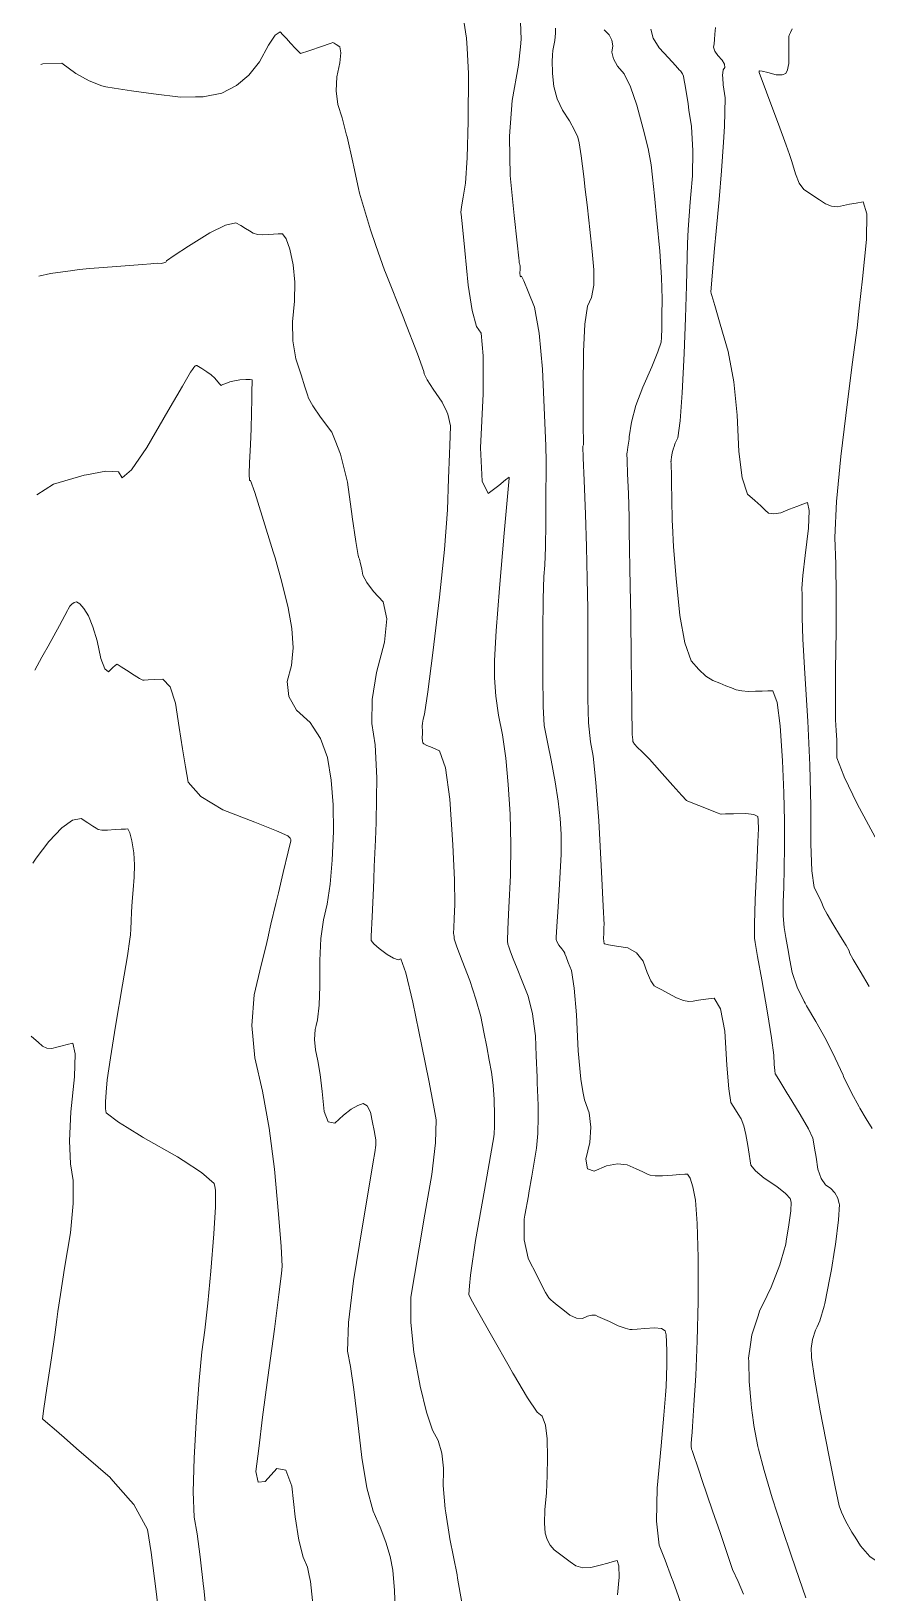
# Model space of a CAD drawing. Header units: inches. Extents: x 1337389 to 1347141, y 407035 to 414577.
# Drawn here: x 1337406 to 1337789, y 408538 to 409254 of the extents above; entities that cross this region are included whole.
import ezdxf

# ---------------------------------------------------------------- set-up
doc = ezdxf.new("R2010")
doc.units = ezdxf.units.IN
doc.header["$MEASUREMENT"] = 0
doc.layers.add('Topo', color=7, linetype='Continuous', lineweight=15, true_color=0x459900)

msp = doc.modelspace()

# ---------------------------------------------------------------- linework, layer by layer
at = {"layer": 'Topo'}
for p, q in [((1337554.0281, 409192.1459, 1080), (1337556.1741, 409182.1699, 1080)), ((1337564.1111, 409156.065, 1080), (1337568.0971, 409144.746, 1080)), ((1337462.2121, 409147.749, 1075), (1337460.9569, 409147.6629, 1075)), ((1337410.9321, 408967.092, 1065), (1337407.7226, 408961.2401, 1065)), ((1337563.3769, 408871.1439, 1075), (1337563.904, 408883.3631, 1075)), ((1337774.4389, 408695.072, 1100), (1337772.978, 408686.173, 1100)), ((1337736.3999, 408622.7779, 1095), (1337737.3161, 408615.931, 1095)), ((1337451.5321, 408580.0572, 1055), (1337442.5469, 408590.3372, 1055)), ((1337597.8299, 408563.7209, 1075), (1337596.15, 408574.477, 1075)), ((1337782.688, 408565.2669, 1100), (1337783.836, 408563.393, 1100)), ((1337730.1802, 408543.0011, 1090), (1337732.766, 408537.2371, 1090)), ((1337485.1872, 408539.903, 1060), (1337486.0191, 408532.1401, 1060))]:
    msp.add_line(p, q, dxfattribs=at)
for points, elevation in [([(1337481.311, 409224.2229), (1337484.9491, 409224.2619), (1337493.495, 409226.007), (1337500.1271, 409229.3881), (1337505.895, 409234.1639), (1337510.7971, 409240.3369), (1337514.833, 409247.9061), (1337517.951, 409252.4869), (1337520.1521, 409254.0791), (1337521.4338, 409252.6819), (1337523.05, 409250.9459), (1337524.9989, 409248.872), (1337527.282, 409246.4589), (1337528.8049, 409244.8561), (1337529.5711, 409244.0726), (1337530.5029, 409244.4141), (1337532.3569, 409245.063), (1337535.1351, 409246.0271), (1337537.704, 409246.9021), (1337540.061, 409247.686), (1337542.208, 409248.381), (1337543.6429, 409248.8599), (1337544.3668, 409249.1232), (1337544.3789, 409249.171), (1337544.903, 409248.8761), (1337545.94, 409248.2389), (1337547.4901, 409247.259), (1337548.041, 409244.4529), (1337547.594, 409239.8201), (1337546.1489, 409233.3609), (1337545.8289, 409227.016), (1337546.6351, 409220.7839), (1337548.5661, 409214.666), (1337550.6729, 409206.614)], 1080), ([(1337605.928, 409246.6409), (1337605.7019, 409251.188), (1337604.441, 409259.0139)], 1085), ([(1337630.475, 409258.5729), (1337630.7569, 409250.717), (1337630.379, 409247.189)], 1090), ([(1337646.403, 409255.6949), (1337646.482, 409253.4699), (1337646.1177, 409250.071), (1337645.3079, 409245.4952), (1337645.164, 409243.308)], 1095), ([(1337668.7571, 409254.9689), (1337671.02, 409252.7549), (1337672.3779, 409250.3207), (1337672.8311, 409247.667), (1337672.3779, 409244.793), (1337673.0781, 409241.6841), (1337674.9299, 409238.3398), (1337677.936, 409234.762), (1337680.9082, 409228.778), (1337683.8469, 409220.3871), (1337686.7521, 409209.591), (1337688.9148, 409200.4869), (1337690.334, 409193.0739), (1337691.009, 409187.3539), (1337691.8971, 409178.837), (1337692.9961, 409167.5239), (1337694.3061, 409153.415), (1337695.1279, 409141.429), (1337695.4609, 409131.5651), (1337695.304, 409123.8229), (1337695.1659, 409117.9349), (1337695.0459, 409113.9022), (1337694.9428, 409111.7221), (1337693.4769, 409107.1938), (1337690.6471, 409100.319), (1337686.453, 409091.0962), (1337683.336, 409082.6741), (1337681.2941, 409075.052), (1337680.3279, 409068.2321), (1337680.1869, 409067.2342)], 1100), ([(1337690.1399, 409255.2479), (1337691.304, 409251.167), (1337694.044, 409246.7789), (1337698.3591, 409242.0839), (1337701.4752, 409238.6691), (1337703.392, 409236.5351), (1337703.7299, 409236.1318)], 1105), ([(1337719.8219, 409256.0809), (1337719.5788, 409253.0599), (1337719.362, 409250.5411), (1337719.1711, 409248.5231), (1337719.005, 409247.006), (1337719.5788, 409245.2519), (1337720.891, 409243.2588), (1337722.9419, 409241.0272), (1337724.0389, 409239.1812), (1337724.1831, 409237.7201), (1337723.3731, 409236.6449), (1337723.1219, 409233.9768), (1337723.199, 409232.9091)], 1110), ([(1337742.1168, 409229.3371), (1337741.382, 409231.282), (1337739.91, 409235.36), (1337739.9361, 409235.6561), (1337739.9509, 409235.8741), (1337739.9539, 409236.0149), (1337739.9452, 409236.0772), (1337739.9529, 409236.1391), (1337739.979, 409236.1979), (1337740.0241, 409236.257), (1337741.3301, 409235.9791), (1337743.8971, 409235.3631), (1337747.7269, 409234.411), (1337750.4871, 409234.2969), (1337752.178, 409235.0221), (1337752.8001, 409236.5871), (1337753.2151, 409238.0959), (1337753.4228, 409239.5499), (1337753.4249, 409240.9501), (1337753.4339, 409242.9599), (1337753.4479, 409245.5811), (1337753.469, 409248.812), (1337753.4831, 409250.966), (1337753.491, 409252.043), (1337753.611, 409252.32), (1337753.8498, 409252.874), (1337754.209, 409253.7049), (1337754.9461, 409255.3921)], 1115), ([(1337637.236, 408793.3891), (1337637.1871, 408794.4321), (1337635.9409, 408803.5479), (1337633.9249, 408811.5919), (1337631.1382, 408818.5638), (1337628.8651, 408824.2901), (1337627.1079, 408828.7712), (1337625.864, 408832.0069), (1337625.0289, 408834.2181), (1337624.601, 408835.4032), (1337624.5819, 408835.5641), (1337624.5451, 408835.89), (1337624.4911, 408836.381), (1337624.4201, 408837.038), (1337624.608, 408842.3518), (1337625.055, 408852.3211), (1337625.7621, 408866.9479), (1337625.953, 408881.2309), (1337625.629, 408895.1719), (1337624.7903, 408908.7701), (1337623.622, 408920.867), (1337622.1269, 408931.463), (1337620.3049, 408940.5581), (1337619.0939, 408949.276), (1337618.4949, 408957.618), (1337618.5081, 408965.5829), (1337619.261, 408979.3011), (1337620.7549, 408998.7689), (1337622.9902, 409023.99), (1337624.4798, 409040.822), (1337625.2261, 409049.2659), (1337625.2249, 409049.321), (1337625.2261, 409049.3684), (1337625.2249, 409049.4071), (1337625.2231, 409049.4631), (1337625.2191, 409049.5471), (1337625.213, 409049.6132), (1337625.2039, 409049.6599), (1337625.193, 409049.6888), (1337623.598, 409048.4571), (1337620.4181, 409045.9641), (1337615.654, 409042.2101), (1337612.875, 409047.9549), (1337612.081, 409063.198), (1337613.2731, 409087.9392), (1337613.3609, 409105.4612), (1337612.3469, 409115.7617), (1337610.23, 409118.8439), (1337608.277, 409126.2019), (1337606.4871, 409137.836), (1337604.8609, 409153.7459), (1337603.7509, 409164.5989), (1337603.1581, 409170.393), (1337603.0799, 409171.1309), (1337603.4061, 409173.7521), (1337604.134, 409178.2579), (1337605.265, 409184.649), (1337606.037, 409196.2409), (1337606.45, 409213.037), (1337606.505, 409235.0348), (1337605.928, 409246.6409)], 1085), ([(1337630.379, 409247.189), (1337629.469, 409238.71), (1337626.6099, 409222.5521), (1337625.376, 409206.1361)], 1090), ([(1337410.51, 409239.0691), (1337411.2779, 409239.4308), (1337420.0819, 409239.7269), (1337426.4169, 409235.0111), (1337432.528, 409231.5231), (1337438.416, 409229.263), (1337440.3221, 409228.916)], 1080), ([(1337645.164, 409243.308), (1337644.976, 409240.4621), (1337645.1029, 409235.6401)], 1095), ([(1337645.1029, 409235.6401), (1337645.1211, 409234.97), (1337645.7428, 409229.021), (1337647.245, 409223.405), (1337649.6269, 409218.1219), (1337652.8881, 409213.1741), (1337655.2579, 409209.0271), (1337656.737, 409205.682), (1337657.3241, 409203.1391), (1337658.2239, 409197.14), (1337659.4363, 409187.686), (1337660.1429, 409181.7041)], 1095), ([(1337703.7299, 409236.1318), (1337704.109, 409235.681), (1337704.684, 409234.7541), (1337705.1148, 409233.7549), (1337705.4028, 409232.683), (1337706.1142, 409228.4639), (1337707.246, 409221.096), (1337707.6879, 409218.1031)], 1105), ([(1337723.199, 409232.9091), (1337723.4281, 409229.7161), (1337724.2929, 409223.8631), (1337724.0351, 409210.7181), (1337723.544, 409203.453)], 1110), ([(1337440.3221, 409228.916), (1337444.0797, 409228.231), (1337451.9811, 409227.035), (1337462.117, 409225.6751), (1337474.4899, 409224.1511), (1337481.311, 409224.2229)], 1080), ([(1337753.8051, 409197.7391), (1337752.3331, 409202.144), (1337748.823, 409211.7799), (1337744.353, 409223.4219), (1337742.1168, 409229.3371)], 1115), ([(1337707.6879, 409218.1031), (1337708.799, 409210.581), (1337709.471, 409199.54), (1337709.261, 409187.9728), (1337708.4971, 409179.508)], 1105), ([(1337550.6729, 409206.614), (1337550.8739, 409205.846), (1337553.5591, 409194.325), (1337554.0281, 409192.1459)], 1080), ([(1337625.376, 409206.1361), (1337625.342, 409205.683), (1337625.664, 409188.102), (1337627.5771, 409169.81), (1337628.893, 409157.2071), (1337629.6148, 409150.293), (1337629.74, 409149.068), (1337629.877, 409148.1732), (1337630.0281, 409147.6061), (1337630.191, 409147.369), (1337630.2689, 409146.5758), (1337630.262, 409145.227), (1337630.1698, 409143.3229), (1337630.2311, 409142.149), (1337630.4451, 409141.7071), (1337630.8119, 409141.9961), (1337631.9911, 409139.757), (1337633.9831, 409134.991), (1337636.788, 409127.6959), (1337638.963, 409115.805), (1337640.508, 409099.318), (1337641.4228, 409078.2328), (1337642.007, 409064.113), (1337642.2579, 409056.9591), (1337642.1771, 409056.769), (1337642.1241, 409051.9869), (1337642.099, 409042.6132), (1337642.102, 409028.6459), (1337641.9479, 409017.5711), (1337641.6361, 409009.387), (1337641.1668, 409004.095), (1337640.844, 408993.918), (1337640.6658, 408978.8581), (1337640.6349, 408958.9141), (1337640.822, 408944.5809), (1337641.2269, 408935.859), (1337641.851, 408932.7482), (1337642.9131, 408927.403), (1337644.4132, 408919.8239), (1337646.3518, 408910.0119), (1337647.7721, 408901.0891), (1337648.672, 408893.056), (1337649.0529, 408885.9131), (1337649.0078, 408876.781), (1337648.5361, 408865.662), (1337647.6371, 408852.5551), (1337647.037, 408843.5028), (1337646.7341, 408838.5061), (1337646.73, 408837.564), (1337647.1739, 408836.383), (1337648.0661, 408834.962), (1337649.407, 408833.3011), (1337650.313, 408832.0949), (1337650.783, 408831.3421), (1337650.818, 408831.0439), (1337651.3359, 408829.609), (1337652.3359, 408827.0369), (1337653.8178, 408823.329), (1337655.0641, 408815.3429), (1337656.0719, 408803.079), (1337656.693, 408789.764)], 1090), ([(1337723.544, 409203.453), (1337722.6549, 409190.283), (1337721.4641, 409177.0881)], 1110), ([(1337778.866, 408912.225), (1337778.6496, 408912.669), (1337775.547, 408920.998), (1337775.5499, 408924.851), (1337775.452, 408929.0381), (1337775.252, 408933.5601), (1337774.9498, 408938.4149), (1337774.8361, 408947.6749), (1337774.9079, 408961.338), (1337775.167, 408979.4051), (1337775.202, 408995.5431), (1337775.0121, 409009.7511), (1337774.5979, 409022.0281), (1337775.366, 409038.5428), (1337777.3162, 409059.2961), (1337780.4491, 409084.2871), (1337782.7368, 409102.453), (1337784.1831, 409113.7958), (1337784.785, 409118.315), (1337785.7961, 409127.32), (1337787.2149, 409140.8091), (1337789.0439, 409158.783), (1337789.1881, 409170.5591), (1337787.6481, 409176.1383), (1337784.424, 409175.519), (1337781.377, 409174.93), (1337778.507, 409174.3712), (1337775.8148, 409173.8409), (1337773.098, 409174.1), (1337770.354, 409175.1491), (1337767.5851, 409176.987), (1337764.989, 409178.7059), (1337762.5649, 409180.306), (1337760.314, 409181.786), (1337758.2838, 409184.648), (1337756.4731, 409188.89), (1337754.8831, 409194.5139), (1337753.8051, 409197.7391)], 1115), ([(1337556.1741, 409182.1699), (1337556.619, 409180.1019), (1337561.5859, 409163.2331), (1337564.1111, 409156.065)], 1080), ([(1337660.1429, 409181.7041), (1337660.961, 409174.7761), (1337661.762, 409167.6199)], 1095), ([(1337708.4971, 409179.508), (1337708.1698, 409175.88), (1337707.3539, 409163.4551), (1337707.0789, 409156.965)], 1105), ([(1337721.4641, 409177.0881), (1337720.1522, 409162.5569), (1337719.454, 409154.656)], 1110), ([(1337545.406, 409066.495), (1337543.826, 409070.3269), (1337538.7599, 409077.318), (1337535.2142, 409082.5218), (1337533.186, 409085.9401), (1337532.6769, 409087.5731), (1337531.5348, 409091.1451), (1337529.76, 409096.6559), (1337527.3532, 409104.107), (1337526.0559, 409112.2251), (1337525.8709, 409121.009), (1337526.7982, 409130.461), (1337526.9058, 409139.1691), (1337526.1959, 409147.134), (1337524.6681, 409154.3549), (1337523.01, 409159.1319), (1337521.2239, 409161.4649), (1337519.3101, 409161.3529), (1337517.148, 409161.2198), (1337514.7398, 409161.0661), (1337512.086, 409160.8899), (1337509.7601, 409161.114), (1337507.762, 409161.737), (1337506.092, 409162.761), (1337504.224, 409163.8979), (1337502.157, 409165.1468), (1337499.8919, 409166.5102), (1337495.1409, 409165.3871), (1337487.903, 409161.779), (1337478.1801, 409155.6859), (1337471.572, 409151.4279), (1337468.0789, 409149.0041), (1337467.7021, 409148.4151), (1337466.8759, 409148.028), (1337465.6031, 409147.8439), (1337463.8809, 409147.8621), (1337462.2121, 409147.749)], 1075), ([(1337661.762, 409167.6199), (1337662.2421, 409163.3272), (1337663.2781, 409153.3379), (1337664.0699, 409144.8089), (1337663.9849, 409137.7658), (1337663.0228, 409132.209), (1337661.1831, 409128.137), (1337659.9239, 409119.873), (1337659.2461, 409107.4169), (1337659.1491, 409090.7689), (1337659.1292, 409078.6471), (1337659.185, 409071.053), (1337659.3191, 409067.9852), (1337659.3567, 409065.821), (1337659.2992, 409064.561), (1337659.147, 409064.203), (1337659.0441, 409063.953), (1337658.9901, 409063.8111), (1337658.985, 409063.7761), (1337659.1901, 409058.5909), (1337659.6061, 409048.2571), (1337660.2329, 409032.7729), (1337660.7161, 409017.7102), (1337661.0571, 409003.069), (1337661.247, 408989.3262)], 1095), ([(1337707.0789, 409156.965), (1337706.8137, 409150.6981), (1337706.549, 409137.6088), (1337706.09, 409122.8681), (1337705.4359, 409106.4762), (1337704.5861, 409088.4319), (1337703.6349, 409075.555), (1337702.581, 409067.845), (1337701.424, 409065.3021), (1337700.721, 409063.4031)], 1105), ([(1337719.454, 409154.656), (1337718.5129, 409143.995), (1337717.7381, 409134.5979), (1337717.8271, 409134.3649), (1337717.9379, 409134.0291), (1337718.07, 409133.5901), (1337718.2229, 409133.0482), (1337719.529, 409128.5059), (1337721.9861, 409119.965), (1337725.5949, 409107.424), (1337728.2199, 409093.5099), (1337729.863, 409078.2221), (1337730.522, 409061.56), (1337732.0729, 409049.4669), (1337734.5149, 409041.9431), (1337737.8499, 409038.988), (1337740.5791, 409036.5589), (1337742.702, 409034.6561), (1337744.2199, 409033.2791), (1337746.5769, 409032.8771), (1337749.7742, 409033.45), (1337753.8089, 409034.9971), (1337757.192, 409036.284), (1337759.9219, 409037.3099), (1337762, 409038.076), (1337762.8629, 409034.4241), (1337762.5119, 409026.3539), (1337760.9469, 409013.867), (1337759.934, 409004.6421), (1337759.4729, 408998.6791), (1337759.5641, 408995.979), (1337759.606, 408992.8531), (1337759.5981, 408989.304), (1337759.541, 408985.3291), (1337759.954, 408975.4261), (1337760.8349, 408959.593), (1337762.1871, 408937.831), (1337763.0831, 408917.566), (1337763.5241, 408898.7989), (1337763.5111, 408881.5299), (1337764.0169, 408869.0619), (1337765.0419, 408861.395), (1337766.5869, 408858.5301), (1337766.6179, 408858.469)], 1110), ([(1337425.151, 409144.6279), (1337414.9261, 409143.218), (1337409.5353, 409141.922)], 1075), ([(1337432.957, 409145.4349), (1337427.988, 409145.019), (1337425.151, 409144.6279)], 1075), ([(1337460.9569, 409147.6629), (1337457.0381, 409147.3969), (1337445.0739, 409146.4489), (1337432.957, 409145.4349)], 1075), ([(1337568.0971, 409144.746), (1337568.459, 409143.7179), (1337576.8461, 409122.5429)], 1080), ([(1337576.8461, 409122.5429), (1337577.2368, 409121.5561), (1337583.1271, 409106.406), (1337586.1299, 409098.2659), (1337586.246, 409097.1379), (1337587.68, 409094.4101), (1337590.4321, 409090.0831), (1337594.5029, 409084.156), (1337596.5729, 409079.7819)], 1080), ([(1337431.32, 409050.8822), (1337440.1769, 409052.552), (1337446.0008, 409052.1301), (1337447.728, 409049.4139), (1337452.0889, 409053.1551), (1337459.083, 409063.3501), (1337468.7099, 409080.0021), (1337475.3989, 409091.5247), (1337479.1491, 409097.919), (1337479.9611, 409099.1849), (1337480.615, 409100.0991), (1337481.112, 409100.6631), (1337481.452, 409100.876), (1337481.704, 409101.002), (1337481.8702, 409101.041), (1337481.9499, 409100.9931), (1337482.7662, 409100.4931), (1337484.3209, 409099.5411), (1337486.6131, 409098.1361), (1337488.5939, 409096.6531), (1337490.264, 409095.0932), (1337491.6239, 409093.4541), (1337492.576, 409092.3799), (1337493.121, 409091.868), (1337493.258, 409091.9199), (1337493.9741, 409092.1999), (1337495.2682, 409092.7077), (1337497.14, 409093.4439), (1337499.305, 409093.9878), (1337501.7649, 409094.3399), (1337504.5189, 409094.5009), (1337506.3721, 409094.524), (1337507.326, 409094.4091), (1337507.379, 409094.1571), (1337507.3951, 409093.7821), (1337507.3721, 409093.285), (1337507.3108, 409092.6649), (1337507.2369, 409090.0932), (1337507.1502, 409085.566), (1337507.0499, 409079.0869), (1337506.8511, 409072.076), (1337506.5539, 409064.5351), (1337506.1581, 409056.462), (1337506.0281, 409051.0439), (1337506.165, 409048.2819), (1337506.5679, 409048.1758), (1337508.519, 409042.6819), (1337512.017, 409031.7991), (1337517.0629, 409015.5279), (1337517.8539, 409012.718)], 1070), ([(1337596.5729, 409079.7819), (1337597.139, 409078.5859), (1337598.3401, 409073.372), (1337598.1058, 409068.5151), (1337597.94, 409064.3679)], 1080), ([(1337553.2521, 409031.7709), (1337551.091, 409047.409), (1337547.9362, 409060.3579), (1337545.406, 409066.495)], 1075), ([(1337680.1869, 409067.2342), (1337679.6659, 409063.558), (1337679.3092, 409061.0309), (1337679.256, 409060.651), (1337679.3411, 409057.404), (1337679.565, 409051.2899), (1337679.9291, 409042.31), (1337680.1831, 409031.3581)], 1100), ([(1337597.94, 409064.3679), (1337597.7841, 409060.4601), (1337597.3739, 409049.2071), (1337596.8761, 409034.7552), (1337595.5121, 409016.585), (1337593.2821, 408994.6969), (1337590.187, 408969.0911), (1337587.9089, 408951.216), (1337586.4499, 408941.074), (1337585.809, 408938.6619), (1337585.42, 408936.8159), (1337585.2821, 408935.5369), (1337585.396, 408934.8229), (1337585.4431, 408933.6871), (1337585.4239, 408932.1303), (1337585.3389, 408930.152), (1337585.419, 408928.7051), (1337585.664, 408927.7891), (1337586.0749, 408927.404), (1337587.4911, 408926.686), (1337589.9139, 408925.6351), (1337593.3419, 408924.2519), (1337596.0572, 408916.3639), (1337598.0601, 408901.9711), (1337599.3501, 408881.074), (1337600.1071, 408864.9968), (1337600.33, 408853.7401), (1337600.019, 408847.303), (1337599.822, 408842.9151), (1337599.739, 408840.577), (1337599.7699, 408840.288), (1337599.8331, 408839.753), (1337599.9261, 408838.9719), (1337600.0499, 408837.9451), (1337601.299, 408834.229), (1337603.6711, 408827.8221), (1337607.166, 408818.7238), (1337609.9941, 408810.232), (1337612.1538, 408802.3441), (1337613.6451, 408795.0621), (1337614.968, 408788.3699), (1337616.124, 408782.2689), (1337617.1121, 408776.7591), (1337617.8299, 408770.7121), (1337618.2761, 408764.1291), (1337618.451, 408757.0089), (1337618.486, 408751.7861), (1337618.3812, 408748.4601), (1337618.1341, 408747.0311), (1337616.6291, 408738.4039), (1337613.8639, 408722.581), (1337609.8388, 408699.561), (1337607.473, 408683.5841), (1337607.091, 408678.7601)], 1080), ([(1337700.721, 409063.4031), (1337700.564, 409062.9792), (1337700.001, 409060.877), (1337699.735, 409058.996), (1337699.552, 409057.707), (1337699.4539, 409057.01), (1337699.4389, 409056.9049), (1337699.463, 409056.0101), (1337699.5249, 409054.3241), (1337699.625, 409051.8469), (1337699.7371, 409046.955), (1337699.86, 409039.6481), (1337699.9949, 409029.9259), (1337700.1191, 409027.638)], 1105), ([(1337408.5286, 409041.576), (1337416.2371, 409046.5181), (1337430.2549, 409050.6809), (1337431.32, 409050.8822)], 1070), ([(1337556.3479, 409012.793), (1337556.0331, 409013.8101), (1337554.9389, 409020.2808), (1337553.2921, 409031.4809), (1337553.2521, 409031.7709)], 1075), ([(1337680.1831, 409031.3581), (1337680.3269, 409025.1289), (1337680.7591, 408999.746), (1337680.9511, 408985.8891)], 1100), ([(1337700.1191, 409027.638), (1337700.6549, 409017.795), (1337701.8399, 409003.2541), (1337703.5489, 408986.305), (1337705.8371, 408973.7011), (1337708.702, 408965.4432), (1337712.1459, 408961.5298), (1337715.4801, 408958.5109), (1337718.7059, 408956.3841), (1337721.824, 408955.1501), (1337724.6301, 408954.0391), (1337727.1261, 408953.0499), (1337729.3121, 408952.182), (1337731.892, 408951.6339), (1337734.867, 408951.4031), (1337738.237, 408951.4911), (1337741.2522, 408951.5689), (1337743.912, 408951.6371), (1337746.2171, 408951.6959), (1337748.087, 408946.366), (1337749.5219, 408935.6471), (1337750.5219, 408919.54), (1337751.1861, 408904.943), (1337751.513, 408891.8559), (1337751.504, 408880.2791), (1337751.393, 408870.2249), (1337751.178, 408861.695), (1337750.8611, 408854.6881), (1337750.9169, 408848.4857), (1337751.3449, 408843.089), (1337752.146, 408838.496), (1337753.0129, 408833.5199), (1337753.9479, 408828.161), (1337754.9488, 408822.418), (1337757.279, 408815.8081), (1337760.5488, 408809.1238)], 1105), ([(1337517.8539, 409012.718), (1337521.0099, 409001.512), (1337523.859, 408989.751), (1337525.111, 408982.9479)], 1070), ([(1337557.3429, 409008.8638), (1337557.1022, 409009.9871), (1337556.5728, 409012.0671), (1337556.3479, 409012.793)], 1075), ([(1337564.3679, 408902.3661), (1337564.4739, 408911.7851), (1337563.815, 408926.9159), (1337562.2669, 408936.6438), (1337562.4579, 408947.731), (1337564.387, 408960.1758), (1337568.0551, 408973.981), (1337569.0471, 408984.7701), (1337567.3611, 408992.5441), (1337562.9981, 408997.3021), (1337559.9198, 409001.3919), (1337558.1278, 409004.8149), (1337557.621, 409007.5689), (1337557.3429, 409008.8638)], 1075), ([(1337422.7221, 408988.5798), (1337418.9588, 408981.7239), (1337413.772, 408972.2691)], 1065), ([(1337524.5079, 408880.4921), (1337525.044, 408882.792), (1337525.056, 408883.069), (1337525.0529, 408883.3271), (1337525.0331, 408883.5662), (1337524.9979, 408883.786), (1337524.767, 408884.1212), (1337524.3412, 408884.5699), (1337523.7189, 408885.1331), (1337518.4441, 408887.4171), (1337508.5168, 408891.422), (1337493.9379, 408897.1459), (1337483.7921, 408903.2787), (1337478.078, 408909.82), (1337476.796, 408916.7711), (1337475.3799, 408925.1332), (1337473.8282, 408934.9089), (1337472.141, 408946.0969), (1337469.6848, 408953.491), (1337466.46, 408957.0891), (1337462.467, 408956.8941), (1337459.5989, 408956.7501), (1337457.857, 408956.6579), (1337457.2411, 408956.6191), (1337455.6811, 408957.3488), (1337453.1778, 408958.8501), (1337449.731, 408961.1211), (1337447.3001, 408962.7201), (1337445.8859, 408963.646), (1337445.4879, 408963.9), (1337444.6301, 408963.4451), (1337443.312, 408962.282), (1337441.533, 408960.4109), (1337439.7572, 408961.84), (1337437.9851, 408966.571), (1337436.2161, 408974.6031), (1337434.3141, 408981.094), (1337432.2791, 408986.045), (1337430.1099, 408989.4541), (1337428.2839, 408991.6151), (1337426.802, 408992.5261), (1337425.6641, 408992.1879), (1337424.6569, 408991.5128), (1337423.7809, 408990.5019), (1337423.037, 408989.1541), (1337422.7221, 408988.5798)], 1065), ([(1337661.247, 408989.3262), (1337661.2541, 408988.8489), (1337661.3609, 408974.9322), (1337661.3771, 408961.3178), (1337661.3142, 408950.1178)], 1095), ([(1337525.111, 408982.9479), (1337525.609, 408980.2458), (1337526.112, 408971.4429), (1337525.6799, 408966.7239)], 1070), ([(1337680.9511, 408985.8891), (1337681.2249, 408966.1628), (1337681.4941, 408946.5977)], 1100), ([(1337413.772, 408972.2691), (1337411.5459, 408968.2109), (1337410.9321, 408967.092)], 1065), ([(1337525.6799, 408966.7239), (1337525.3699, 408963.341), (1337523.3811, 408955.9399), (1337524.1509, 408949.1082), (1337527.679, 408942.8429), (1337533.9663, 408937.147), (1337535.377, 408934.9871)], 1070), ([(1337661.3142, 408950.1178), (1337661.3021, 408948.0079), (1337661.6781, 408936.983), (1337662.504, 408928.2409), (1337663.7801, 408921.784), (1337665.045, 408909.7102), (1337666.2989, 408892.021), (1337667.542, 408868.715), (1337668.3479, 408852.8441), (1337668.7171, 408844.4081), (1337668.6479, 408843.4061), (1337668.599, 408842.033), (1337668.5691, 408840.2888), (1337668.5589, 408838.175), (1337668.619, 408836.683), (1337668.7491, 408835.8139), (1337668.9489, 408835.566), (1337670.825, 408835.1471), (1337674.376, 408834.5559), (1337679.604, 408833.793), (1337683.696, 408831.516), (1337686.653, 408827.7262), (1337688.4751, 408822.421), (1337690.1579, 408818.635), (1337691.7009, 408816.3679), (1337693.1049, 408815.621), (1337695.2899, 408814.4571), (1337698.2559, 408812.8771), (1337702.0029, 408810.8822), (1337705.133, 408809.6351), (1337707.645, 408809.1359), (1337709.5401, 408809.387), (1337712.1128, 408809.728), (1337715.364, 408810.1599), (1337719.2931, 408810.6818), (1337722.2091, 408805.8279), (1337724.1119, 408795.597), (1337725.002, 408779.9891), (1337725.9369, 408769.054), (1337726.9168, 408762.793), (1337727.9418, 408761.2061), (1337729.0708, 408759.421), (1337730.304, 408757.4401), (1337731.6401, 408755.261), (1337732.8041, 408752.149), (1337733.7951, 408748.1041), (1337734.613, 408743.126), (1337735.2681, 408739.126), (1337735.762, 408736.1039), (1337736.0939, 408734.0611), (1337738.237, 408731.4051), (1337742.191, 408728.1371), (1337747.9561, 408724.256), (1337751.9391, 408721.1249), (1337752.147, 408720.9)], 1095), ([(1337681.4941, 408946.5977), (1337681.535, 408943.6151), (1337681.6881, 408932.1019), (1337681.686, 408931.624), (1337681.699, 408931.229), (1337681.7291, 408930.9157), (1337681.7748, 408930.684), (1337681.822, 408930.2091), (1337681.8719, 408929.4919), (1337681.9231, 408928.531), (1337682.652, 408927.2679), (1337684.0578, 408925.701), (1337686.1419, 408923.8322), (1337689.537, 408920.3059), (1337694.2432, 408915.1241), (1337700.2609, 408908.2861), (1337704.376, 408903.686), (1337706.5868, 408901.3251), (1337706.8948, 408901.204), (1337708.7649, 408900.4621), (1337712.1969, 408899.0997), (1337717.192, 408897.119), (1337720.5739, 408895.7991), (1337722.345, 408895.142), (1337722.504, 408895.146), (1337724.4491, 408895.1952), (1337728.1789, 408895.29), (1337733.695, 408895.43), (1337737.4049, 408894.9929), (1337739.3091, 408893.979), (1337739.408, 408892.3879), (1337739.474, 408890.9461), (1337739.5059, 408889.653), (1337739.5049, 408888.5099), (1337739.2671, 408882.4971), (1337738.7907, 408871.614), (1337738.079, 408855.861), (1337737.7162, 408844.7109), (1337737.705, 408838.1641), (1337738.044, 408836.22), (1337739.1519, 408829.865), (1337741.0289, 408819.1), (1337743.6748, 408803.924), (1337745.5189, 408792.415), (1337746.56, 408784.5719), (1337746.7982, 408780.3962), (1337746.8091, 408780.2409)], 1100), ([(1337535.377, 408934.9871), (1337538.709, 408929.8849), (1337541.9081, 408921.0571), (1337543.561, 408910.662), (1337544.4761, 408899.3631), (1337544.65, 408887.1601), (1337544.0851, 408874.0519), (1337543.1318, 408862.921), (1337541.7931, 408853.767), (1337540.0661, 408846.59), (1337539.5061, 408842.3849)], 1070), ([(1337797.9631, 408875.029), (1337794.1731, 408882.582), (1337784.859, 408899.8631), (1337778.866, 408912.225)], 1115), ([(1337563.904, 408883.3631), (1337564.244, 408891.25), (1337564.3679, 408902.3661)], 1075), ([(1337406.8338, 408872.6451), (1337408.3131, 408874.972), (1337414.1499, 408882.622), (1337420.0352, 408888.8131), (1337424.972, 408892.293), (1337428.9621, 408893.0608), (1337432.0048, 408891.1189), (1337434.305, 408889.6451), (1337435.862, 408888.6401), (1337436.6761, 408888.1029), (1337438.4011, 408887.8212), (1337441.0361, 408887.7949), (1337444.5818, 408888.0231), (1337447.3039, 408888.193), (1337449.2039, 408888.305), (1337450.2811, 408888.358), (1337451.276, 408886.5632), (1337452.1859, 408882.922), (1337453.014, 408877.434), (1337453.3849, 408871.849), (1337453.299, 408866.166), (1337452.7581, 408860.3872), (1337452.3409, 408855.094), (1337452.05, 408850.287), (1337451.885, 408845.9661), (1337451.709, 408842.4309), (1337451.5211, 408839.6821), (1337451.3229, 408837.72), (1337450.1189, 408830.093), (1337447.9099, 408816.8032), (1337444.6971, 408797.8481), (1337442.3639, 408783.319), (1337440.9129, 408773.215), (1337440.344, 408767.5368), (1337440.0709, 408763.1281), (1337440.094, 408759.9867), (1337440.4141, 408758.1151), (1337446.0259, 408753.7959), (1337450.003, 408751.328)], 1060), ([(1337519.392, 408859.0768), (1337521.6241, 408868.35), (1337523.8999, 408877.8859), (1337524.5079, 408880.4921)], 1065), ([(1337562.9419, 408861.1321), (1337563.1252, 408865.3121), (1337563.3769, 408871.1439)], 1075), ([(1337533.5701, 408545.7798), (1337532.715, 408549.6672), (1337530.6861, 408554.238), (1337528.8169, 408561.9369), (1337527.1099, 408572.762), (1337525.564, 408586.7139), (1337522.739, 408594.0629), (1337518.636, 408594.8098), (1337513.255, 408588.9549), (1337510.0821, 408588.5379), (1337509.1149, 408593.5601), (1337510.3561, 408604.02), (1337512.1719, 408618.386), (1337514.5641, 408636.658), (1337517.5319, 408658.836), (1337519.6009, 408674.729), (1337520.773, 408684.3349), (1337521.0471, 408687.6539), (1337520.6001, 408696.7371), (1337519.4329, 408711.583), (1337517.5449, 408732.1911), (1337515.102, 408751.028), (1337512.104, 408768.0929), (1337508.5498, 408783.3851), (1337507.2709, 408798.101), (1337508.267, 408812.2407), (1337511.5369, 408825.8041), (1337513.717, 408834.9179), (1337514.807, 408839.5841), (1337514.807, 408839.8019), (1337515.943, 408844.668), (1337518.2149, 408854.1849), (1337519.392, 408859.0768)], 1065), ([(1337595.0761, 408593.8299), (1337595.1088, 408595.0511), (1337594.3761, 408601.912), (1337592.6989, 408607.713), (1337590.0769, 408612.454), (1337587.338, 408620.7821), (1337584.482, 408632.6971), (1337581.5082, 408648.1989), (1337580.0669, 408661.8219), (1337580.159, 408673.565), (1337581.7831, 408683.4289), (1337583.927, 408696.098), (1337586.589, 408711.5741), (1337589.7701, 408729.8561), (1337591.488, 408744.2871), (1337591.7432, 408754.8691), (1337590.536, 408761.6011), (1337588.3458, 408772.8531), (1337585.1739, 408788.6259), (1337581.0179, 408808.9191), (1337577.811, 408822.3019), (1337575.552, 408828.773), (1337574.2408, 408828.334), (1337572.139, 408828.9761), (1337569.2449, 408830.7001), (1337565.5601, 408833.505), (1337563.1029, 408835.6529), (1337561.8729, 408837.1431), (1337561.8719, 408837.975), (1337561.8859, 408838.5931), (1337561.916, 408838.996), (1337561.9611, 408839.1849), (1337562.365, 408847.9571), (1337562.9419, 408861.1321)], 1075), ([(1337766.6179, 408858.469), (1337767.826, 408856.061), (1337768.759, 408853.9879), (1337769.387, 408852.3131), (1337771.007, 408849.258), (1337773.62, 408844.8221), (1337777.226, 408839.0059), (1337779.7189, 408834.856), (1337781.0991, 408832.3699), (1337781.3269, 408831.6691)], 1110), ([(1337539.5061, 408842.3849), (1337538.9211, 408837.993), (1337538.3581, 408827.9749), (1337538.3589, 408827.356)], 1070), ([(1337781.3269, 408831.6691), (1337781.3661, 408831.55), (1337783.0669, 408828.4549), (1337786.2012, 408823.0861), (1337790.4021, 408816.0561)], 1110), ([(1337538.3589, 408827.356), (1337538.3769, 408816.5361), (1337538.3649, 408816.2062)], 1070), ([(1337538.3649, 408816.2062), (1337538.0359, 408807.4419), (1337537.3351, 408800.6941), (1337536.725, 408798.1661)], 1070), ([(1337760.5488, 408809.1238), (1337760.937, 408808.332), (1337761.6571, 408807.127)], 1105), ([(1337761.6571, 408807.127), (1337765.923, 408799.988), (1337770.5339, 408791.605), (1337774.7679, 408783.1811), (1337778.3501, 408775.3259)], 1105), ([(1337536.725, 408798.1661), (1337536.273, 408796.29), (1337535.9502, 408791.699), (1337536.3651, 408786.9211), (1337537.5181, 408781.9558), (1337538.5657, 408775.602), (1337539.5091, 408767.8599), (1337540.345, 408758.7301), (1337542.2559, 408753.8729), (1337545.2418, 408753.2899), (1337549.3031, 408756.98), (1337552.8158, 408759.71), (1337555.7801, 408761.4802), (1337558.195, 408762.29), (1337560.1292, 408761.2512), (1337561.5811, 408758.3618), (1337562.5521, 408753.6242), (1337563.2919, 408749.9409), (1337563.8039, 408747.314), (1337564.086, 408745.7421), (1337564.0259, 408743.2712), (1337563.6249, 408739.902), (1337562.882, 408735.633), (1337561.0061, 408724.4041), (1337557.997, 408706.2139), (1337553.856, 408681.062), (1337551.5511, 408661.9149), (1337551.0831, 408648.7711), (1337552.4529, 408641.6309), (1337554.003, 408631.1171), (1337555.736, 408617.2281), (1337557.6489, 408599.965), (1337560.0131, 408586.004), (1337562.828, 408575.344), (1337566.093, 408567.987), (1337568.681, 408561.0278), (1337570.5909, 408554.4661), (1337571.8239, 408548.302), (1337572.6531, 408538.886), (1337573.0801, 408526.217)], 1070), ([(1337413.5849, 408615.5221), (1337411.3091, 408617.4859), (1337411.248, 408617.5102), (1337411.206, 408617.5529), (1337411.1811, 408617.6142), (1337411.175, 408617.692), (1337411.8542, 408622.3958), (1337413.2159, 408631.7241), (1337415.264, 408645.6782), (1337416.7839, 408656.1869), (1337417.777, 408663.2531), (1337418.242, 408666.8759), (1337419.431, 408674.7098), (1337421.3409, 408686.756), (1337423.9739, 408703.0131), (1337425.289, 408716.427), (1337425.2869, 408726.996), (1337423.967, 408734.7211), (1337423.6248, 408745.2371), (1337424.2609, 408758.5428), (1337425.8749, 408774.64), (1337426.134, 408785.1611), (1337425.0371, 408790.107), (1337422.5852, 408789.477), (1337420.1699, 408788.844), (1337417.793, 408788.2099), (1337415.4539, 408787.574), (1337413.2391, 408787.7431), (1337411.1481, 408788.717), (1337409.181, 408790.496), (1337407.2849, 408792.199), (1337406.0379, 408793.3088)], 1055), ([(1337638.14, 408771.8119), (1337638.0521, 408774.495), (1337637.663, 408784.2441), (1337637.236, 408793.3891)], 1085), ([(1337656.693, 408789.764), (1337656.8442, 408786.5379), (1337658.0639, 408773.5291), (1337659.051, 408767.9181)], 1090), ([(1337746.8091, 408780.2409), (1337747.0059, 408777.5351), (1337747.1839, 408775.9901), (1337747.3322, 408775.7609), (1337749.2941, 408772.5708), (1337753.0709, 408766.42), (1337753.1138, 408766.3501)], 1100), ([(1337778.3501, 408775.3259), (1337778.627, 408774.7181), (1337782.2869, 408767.2579), (1337785.748, 408760.8), (1337786.0948, 408760.2189)], 1105), ([(1337638.4479, 408761.4769), (1337638.3569, 408765.1861), (1337638.14, 408771.8119)], 1085), ([(1337659.051, 408767.9181), (1337659.7321, 408764.05), (1337661.8471, 408758.1041), (1337662.6729, 408751.5709), (1337662.2081, 408744.4529), (1337660.4539, 408736.7502), (1337661.14, 408732.3899), (1337664.2671, 408731.3748), (1337669.835, 408733.705), (1337674.879, 408734.6511), (1337679.401, 408734.213), (1337683.3989, 408732.3909), (1337686.4819, 408730.9859), (1337688.6499, 408729.9961), (1337689.9012, 408729.4221), (1337692.2229, 408729.149), (1337695.6149, 408729.1761), (1337700.0771, 408729.5029), (1337703.4719, 408729.7501), (1337705.8, 408729.9189), (1337707.0609, 408730.0092), (1337708.3029, 408728.0578), (1337709.525, 408724.0651), (1337710.7261, 408718.031), (1337711.5139, 408707.2519), (1337711.8879, 408691.7279), (1337711.848, 408671.4599), (1337711.518, 408653.3981), (1337710.898, 408637.5419), (1337709.9889, 408623.892), (1337709.3231, 408614.153), (1337709.138, 408611.591)], 1090), ([(1337753.1138, 408766.3501), (1337758.662, 408757.307), (1337762.482, 408750.6721), (1337764.53, 408746.5119), (1337764.8059, 408744.8292), (1337765.2859, 408741.8859), (1337765.9699, 408737.6809), (1337766.857, 408732.2172), (1337768.2801, 408728.0149), (1337770.2369, 408725.075), (1337772.7301, 408723.3969), (1337774.6351, 408721.3268), (1337775.9519, 408718.866), (1337776.5941, 408716.3511)], 1100), ([(1337634.275, 408721.349), (1337635.6119, 408729.021), (1337636.876, 408736.309), (1337637.835, 408741.877), (1337638.401, 408748.546), (1337638.5751, 408756.316), (1337638.4479, 408761.4769)], 1085), ([(1337786.0948, 408760.2189), (1337789.0109, 408755.346), (1337791.635, 408750.917)], 1105), ([(1337450.003, 408751.328), (1337456.9301, 408747.0311), (1337457.417, 408746.755)], 1060), ([(1337457.417, 408746.755), (1337473.1259, 408737.819), (1337475.6739, 408736.168)], 1060), ([(1337475.6739, 408736.168), (1337484.134, 408730.6819), (1337489.9541, 408725.62), (1337490.243, 408724.252)], 1060), ([(1337490.243, 408724.252), (1337490.5859, 408722.632), (1337490.538, 408714.94), (1337489.8081, 408702.5428), (1337488.3988, 408685.441), (1337487.0139, 408670.7191), (1337485.655, 408658.3759), (1337484.322, 408648.411), (1337483.0492, 408635.308), (1337481.8373, 408619.0659), (1337480.6862, 408599.6859), (1337480.34, 408584.208), (1337480.7979, 408572.63), (1337482.061, 408564.955), (1337483.4949, 408554.3171), (1337485.1002, 408540.7181), (1337485.1872, 408539.903)], 1060), ([(1337632.4739, 408711.05), (1337634.0419, 408720.013), (1337634.275, 408721.349)], 1085), ([(1337752.147, 408720.9), (1337754.1378, 408718.7442), (1337754.5549, 408717.1131), (1337754.3503, 408713.0849), (1337753.524, 408706.6609), (1337752.301, 408699.2101)], 1095), ([(1337776.5941, 408716.3511), (1337776.6799, 408716.013), (1337776.3221, 408708.9699), (1337774.877, 408697.737), (1337774.4389, 408695.072)], 1100), ([(1337634.4629, 408690.2751), (1337633.9231, 408691.347), (1337632.127, 408699.7308), (1337632.1659, 408709.2858), (1337632.4739, 408711.05)], 1085), ([(1337752.301, 408699.2101), (1337752.0761, 408697.8408), (1337749.961, 408690.4561)], 1095), ([(1337700.374, 408543.068), (1337699.718, 408544.9201), (1337696.7931, 408552.7969), (1337694.068, 408559.7211), (1337692.848, 408570.7668), (1337693.1331, 408585.9349), (1337694.924, 408605.223), (1337696.2061, 408619.4209), (1337696.9811, 408628.528), (1337697.2491, 408632.5462), (1337697.4311, 408637.212), (1337697.5281, 408642.5269), (1337697.5402, 408648.492), (1337697.4301, 408653.0599), (1337697.198, 408656.232), (1337696.8452, 408658.0081), (1337695.0929, 408659.0842), (1337691.9419, 408659.4592), (1337687.3941, 408659.135), (1337683.9701, 408658.8911), (1337681.6719, 408658.7248), (1337680.498, 408658.639), (1337678.358, 408659.2039), (1337675.2521, 408660.4191), (1337671.1791, 408662.2851), (1337668.0719, 408663.7079), (1337665.931, 408664.6869), (1337664.7539, 408665.224), (1337663.1701, 408665.2461), (1337661.179, 408664.756), (1337658.7809, 408663.753), (1337656.083, 408663.9381), (1337653.0858, 408665.312), (1337649.7879, 408667.8742), (1337647.2399, 408669.8781), (1337645.441, 408671.324), (1337644.393, 408672.212), (1337643.4539, 408673.2291), (1337642.6251, 408674.374), (1337641.906, 408675.6491), (1337640.2162, 408678.9031), (1337637.5551, 408684.136), (1337634.4629, 408690.2751)], 1085), ([(1337749.961, 408690.4561), (1337749.342, 408688.297), (1337745.323, 408678.028), (1337743.497, 408674.2432)], 1095), ([(1337772.978, 408686.173), (1337772.345, 408682.315), (1337769.9699, 408670.6078), (1337769.6269, 408669.3719)], 1100), ([(1337607.091, 408678.7601), (1337606.765, 408674.6519), (1337607.7169, 408672.7629), (1337611.379, 408666.1381), (1337617.154, 408655.8419)], 1080), ([(1337743.497, 408674.2432), (1337740.018, 408667.034), (1337739.347, 408664.9081)], 1095), ([(1337739.347, 408664.9081), (1337736.587, 408656.1692), (1337735.9501, 408651.783)], 1095), ([(1337769.6269, 408669.3719), (1337767.7509, 408662.618), (1337766.424, 408659.8669)], 1100), ([(1337766.424, 408659.8669), (1337765.688, 408658.3429), (1337764.3541, 408654.1189), (1337763.7471, 408649.9441), (1337763.848, 408646.571)], 1100), ([(1337617.154, 408655.8419), (1337617.751, 408654.7772), (1337625.1774, 408641.619)], 1080), ([(1337735.9501, 408651.783), (1337735.028, 408645.4333), (1337735.0709, 408643.9938)], 1095), ([(1337735.0709, 408643.9938), (1337735.3421, 408634.826), (1337736.1621, 408624.5588), (1337736.3999, 408622.7779)], 1095), ([(1337763.848, 408646.571), (1337763.8699, 408645.82), (1337765.2501, 408636.2829), (1337767.8879, 408621.333), (1337771.7849, 408600.97), (1337774.698, 408586.4462), (1337776.6269, 408577.762), (1337777.5728, 408574.916), (1337779.4991, 408570.9041), (1337782.4059, 408565.727), (1337782.688, 408565.2669)], 1100), ([(1337625.1774, 408641.619), (1337626.835, 408638.6802), (1337627.168, 408638.122)], 1080), ([(1337627.168, 408638.122), (1337633.6221, 408627.3301), (1337638.1111, 408620.7261), (1337640.3037, 408618.87), (1337641.8163, 408614.783), (1337642.6482, 408608.465), (1337642.7988, 408599.9171), (1337642.675, 408591.6528), (1337642.275, 408583.6731), (1337641.6, 408575.9781), (1337641.438, 408569.8461), (1337641.7879, 408565.278), (1337642.6519, 408562.2731), (1337644.018, 408559.6839), (1337645.8868, 408557.51), (1337648.257, 408555.751), (1337650.7011, 408553.94), (1337653.2181, 408552.0773), (1337655.808, 408550.1619), (1337658.964, 408549.271), (1337662.685, 408549.4039), (1337666.971, 408550.562), (1337670.4, 408551.4901), (1337672.9721, 408552.191), (1337674.686, 408552.6632), (1337675.577, 408550.273), (1337675.6472, 408545.021), (1337674.8941, 408536.908)], 1080), ([(1337421.075, 408609.0449), (1337416.4848, 408613.0189), (1337413.5849, 408615.5221)], 1055), ([(1337737.3161, 408615.931), (1337737.49, 408614.6321), (1337739.3249, 408605.0439), (1337739.635, 408603.8081)], 1095), ([(1337442.5469, 408590.3372), (1337442.1808, 408590.7558), (1337426.7761, 408604.1091), (1337421.075, 408609.0449)], 1055), ([(1337709.138, 408611.591), (1337708.9018, 408608.327), (1337708.724, 408606.4121), (1337708.6961, 408604.9071), (1337708.8132, 408603.8481)], 1090), ([(1337708.8132, 408603.8481), (1337708.817, 408603.8101), (1337709.0869, 408603.123), (1337712.3269, 408593.676), (1337713.652, 408589.791)], 1090), ([(1337739.635, 408603.8081), (1337742.1031, 408593.9731), (1337745.825, 408581.4191), (1337750.4899, 408567.3821), (1337754.6141, 408555.0449), (1337758.197, 408544.4098), (1337761.237, 408535.475)], 1095), ([(1337596.15, 408574.477), (1337595.86, 408576.3321), (1337594.8979, 408587.131), (1337595.0761, 408593.8299)], 1075), ([(1337713.652, 408589.791), (1337718.5349, 408575.4692), (1337721.9468, 408565.4449)], 1090), ([(1337464.433, 408529.2302), (1337463.3779, 408538.396), (1337461.0509, 408556.3479), (1337459.318, 408566.875), (1337453.0281, 408578.3449), (1337451.5321, 408580.0572)], 1055), ([(1337721.9468, 408565.4449), (1337727.7131, 408548.5031), (1337730.1802, 408543.0011)], 1090), ([(1337601.567, 408544.5971), (1337601.3069, 408546.095), (1337597.997, 408562.653), (1337597.8299, 408563.7209)], 1075), ([(1337783.836, 408563.393), (1337786.293, 408559.3831), (1337790.6901, 408554.5219), (1337795.598, 408551.1449), (1337801.0151, 408549.252), (1337805.653, 408546.5632), (1337809.511, 408543.081), (1337812.5891, 408538.8029), (1337815.484, 408535.9509)], 1100), ([(1337535.2672, 408527.793), (1337535.07, 408534.3181), (1337534.176, 408543.026), (1337533.5701, 408545.7798)], 1065), ([(1337603.9051, 408530.2832), (1337603.5169, 408533.3861), (1337601.567, 408544.5971)], 1075), ([(1337713.7201, 408513.4641), (1337710.27, 408518.1321), (1337706.174, 408526.3129), (1337702.8449, 408536.0919), (1337700.374, 408543.068)], 1085)]:
    msp.add_lwpolyline(points, dxfattribs=dict(at, elevation=elevation))

doc.saveas('drawing.dxf')
